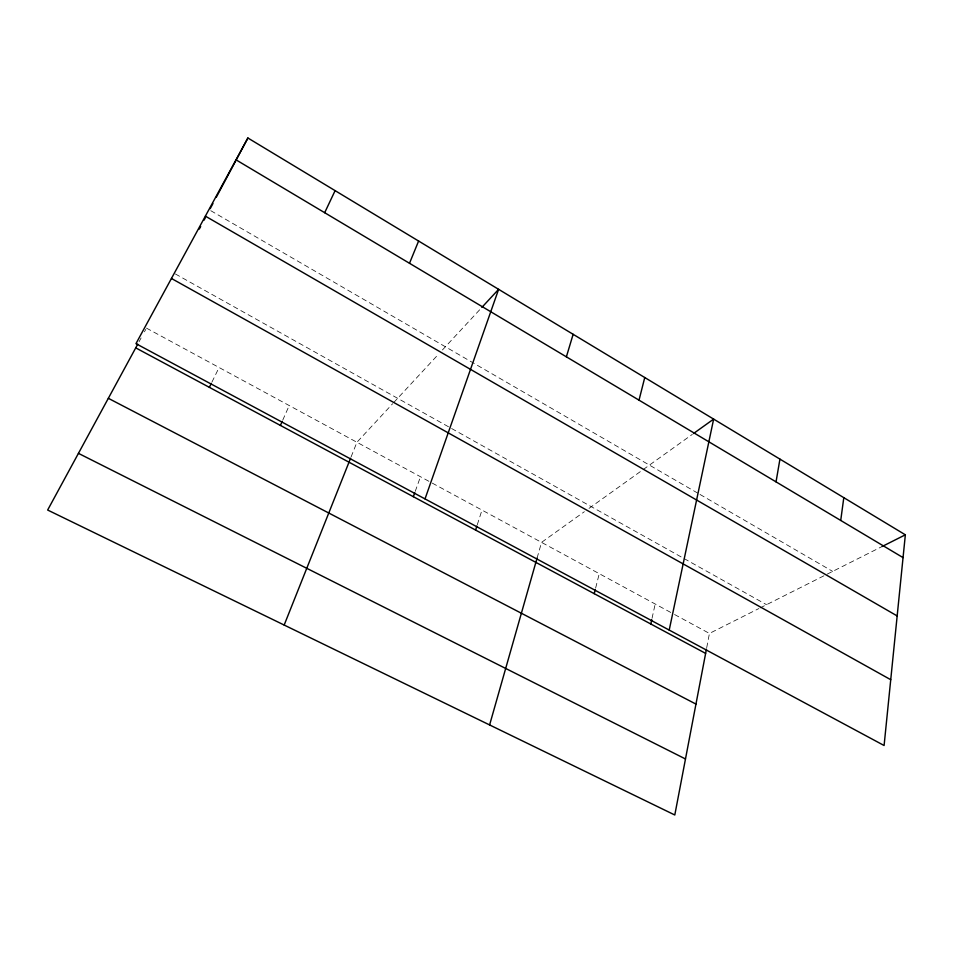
<?xml version="1.0" encoding="UTF-8"?>
<svg xmlns="http://www.w3.org/2000/svg" width="953" height="953" viewBox="0 0 953 953"><rect width="100%" height="100%" fill="white"/><g stroke="black" fill="none" stroke-linecap="round" stroke-linejoin="round"><path stroke-width="0.71" stroke-dasharray="4.76 3.57" d="M706.709 647.683L709.437 633.435L758.874 608.55M652.043 618.283L655.188 604.011M595.661 587.953L599.246 573.682M537.075 558.089L541.542 542.376L584.368 511.701M477.286 524.734L481.98 510.081M415.234 491.367L420.476 476.726M351.109 456.88L356.922 442.263L392.648 403.703M282.755 420.118L289.212 405.537M211.959 382.058L219.095 367.513M139.078 341.698L141.092 337.993M144.451 331.823L145.785 329.357M393.649 402.631L438.487 354.23M442.43 349.965L480.908 308.438M589.037 508.366L692.307 434.389M760.149 607.907L882.085 546.522M146.452 328.118L430.947 482.409M432.245 483.111L673.271 613.815M674.557 614.518L709.437 633.435M175.364 273.952L450.328 427.79M451.603 428.505L682.801 557.85M684.099 558.577L766.534 604.69M210.792 210.696L698.74 493.714M700.002 494.452L832.672 571.395"/><path stroke-width="1.43" d="M905.35 534.812L884.098 745.508L135.969 343.64L247.899 138.006L905.35 534.812L882.085 546.522M840.725 520.445L843.798 497.669M776.04 481.873L779.935 459.12M706.447 649.112L674.795 814.994L47.65 510.034L137.744 344.164M669.209 630.076L713.642 419.106L693.498 433.532M650.792 623.989L651.733 619.712M594.219 593.659L595.303 589.383M639.022 400.165L644.752 377.531M489.604 724.947L537.075 558.089M566.38 356.839L573.134 334.3M475.583 530.059L476.869 526.068M425.026 498.907L498.622 289.319L481.884 307.378M413.328 496.692L414.758 492.701M284.173 625.049L350.585 458.214M409.504 263.29L418.605 241.038M280.408 425.431L282.171 421.452M324.675 212.71L335.111 190.636M209.362 387.335L211.316 383.38M199.308 229.077L200.666 226.528M204.073 220.155L205.431 217.606M210.196 208.671L212.936 203.537M216.355 197.128L247.899 138.006M78.432 453.354L685.481 758.969M108.332 398.306L695.952 704.088M135.731 347.869L705.625 653.389M171.445 278.467L890.733 679.703M205.371 216.14L897.166 615.936M236.022 159.83L903.051 557.612"/></g></svg>
